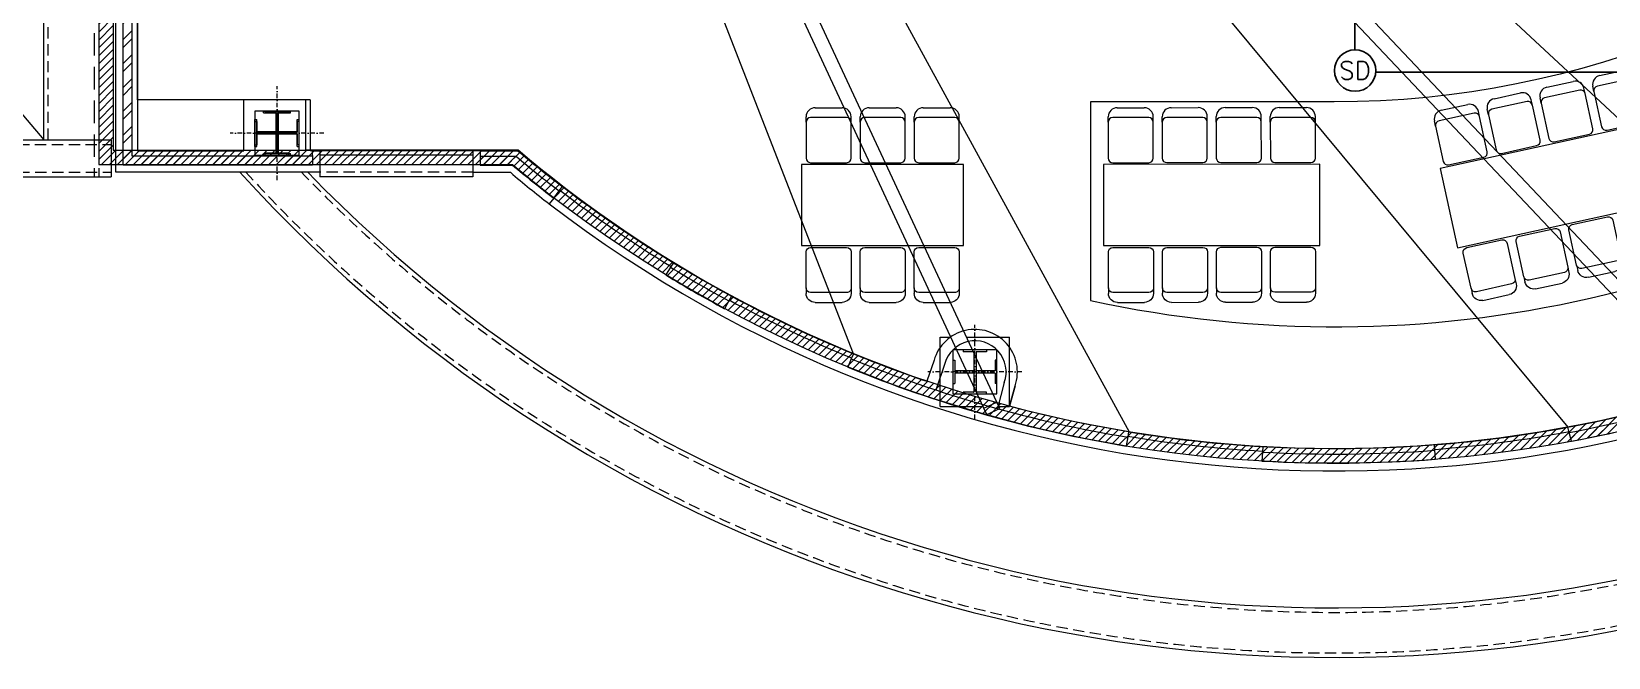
# Model space of a CAD drawing. Header units: inches. Extents: x 561507 to 585362, y 122100 to 138759.
# Drawn here: x 573914 to 575665, y 126368 to 127063 of the extents above; entities that cross this region are included whole.
import ezdxf
from ezdxf.enums import TextEntityAlignment as Align

# ---------------------------------------------------------------- set-up
doc = ezdxf.new("R2010")
doc.units = ezdxf.units.IN
doc.header["$MEASUREMENT"] = 0
for name, pattern in [('DASHDOT2', [0.5, 0.25, -0.125, 0, -0.125]), ('DASHED', [0.75, 0.5, -0.25]), ('HIDDEN', [0.375, 0.25, -0.125])]:
    doc.linetypes.add(name, pattern=pattern)
doc.layers.add('BLOCK', color=250, linetype='Continuous', lineweight=5)
doc.layers.add('BLOCK-FUR', color=252, linetype='Continuous', lineweight=0)
doc.layers.add('FIRE', color=3, linetype='Continuous')
doc.layers.add('FIRE WIRE', color=4, linetype='Continuous')
doc.styles.add('ROMANS', font='romans.shx')
pattern_1 = [(45, (0, 0), (-13.25825214724776, 13.25825214724777), []), (45, (8.838834750000386, 0), (-13.25825214724776, 13.25825214724777), [])]

# ---------------------------------------------------------------- blocks, each defined once
blk = doc.blocks.new('2-03')
at = {"layer": 'BLOCK-FUR'}
for p, q in [((-0.1450000000000102, -0.3100000000000236), (0.1550000000000011, -0.3100000000000378)), ((-0.2450000000000045, -0.4700000000000202), (-0.2450000000000045, -0.4100000000000179)), ((-0.245000000000033, -0.4700000000000061), (-0.245000000000033, -0.8700000000000117)), ((0.2049999999999557, -0.4200000000000088), (-0.1950000000000216, -0.4200000000000088)), ((0.2549999999999954, -0.4700000000000202), (0.2549999999999954, -0.4100000000000322)), ((0.254999999999967, -0.8700000000000117), (0.254999999999967, -0.4700000000000061)), ((-0.1950000000000216, -0.9200000000000088), (0.2049999999999557, -0.9200000000000088))]:
    blk.add_line(p, q, dxfattribs=at)
for centre, radius, start, end in [((-0.1450000000000102, -0.4100000000000179), 0.1, 89.99999999999761, 180), ((0.1550000000000011, -0.4100000000000322), 0.1, 0, 90), ((-0.1950000000000287, -0.4700000000000131), 0.0500000000000043, 89.99999999999186, 179.9999999999918), ((0.2049999999999628, -0.4700000000000131), 0.0500000000000043, 8.1422e-12, 90.00000000000813), ((-0.1950000000000287, -0.8700000000000045), 0.0500000000000043, 180.0000000000081, 270.0000000000081), ((0.2049999999999628, -0.8700000000000045), 0.0500000000000043, 269.9999999999919, 359.9999999999919)]:
    blk.add_arc(centre, radius, start, end, dxfattribs=at)
blk = doc.blocks.new('miz 8')
at = {"layer": 'BLOCK-FUR'}
for p, q in [((90, 0), (0, 0)), ((0, 0), (0, -240.0000000001309)), ((90, -240.0000000001309), (90, 0)), ((0, -240.0000000001309), (90, -240.0000000001309))]:
    blk.add_line(p, q, dxfattribs=at)
at = {"layer": 'BLOCK-FUR', "xscale": 100, "yscale": 100, "zscale": 100, "rotation": 90}
for p in [(-94, -30.25459977974242), (-94, -90.2545997797424), (-94, -150.2545997797424), (-94, -210.2545997798006)]:
    blk.add_blockref('2-03', p, dxfattribs=at)
at = {"layer": 'BLOCK-FUR', "extrusion": (0, 0, -1), "xscale": 100, "yscale": 100, "zscale": -100, "rotation": 90}
for p in [(-184.0000000001164, -30.25459977974242), (-184.0000000001164, -90.2545997797424), (-184.0000000001164, -150.2545997797424), (-184.0000000001164, -210.2545997798006)]:
    blk.add_blockref('2-03', p, dxfattribs=at)
blk = doc.blocks.new('6')
at = {"layer": 'BLOCK-FUR'}
for p, q in [((350819.7364949817, 39130.9074479111), (350819.7364949817, 39040.90744791117)), ((350999.736494982, 39130.9074479111), (350819.7364949817, 39130.9074479111)), ((350999.736494982, 39040.90744791116), (350999.736494982, 39130.9074479111)), ((350819.7364949817, 39040.90744791117), (350999.736494982, 39040.90744791116))]:
    blk.add_line(p, q, dxfattribs=at)
at = {"layer": 'BLOCK-FUR', "xscale": 100, "yscale": 100, "zscale": 100}
for p in [(350849.4818952021, 39224.9074479111), (350909.4818952021, 39224.9074479111), (350969.4818952021, 39224.9074479111)]:
    blk.add_blockref('2-03', p, dxfattribs=at)
at = {"layer": 'BLOCK-FUR', "extrusion": (0, 0, -1), "xscale": 100, "yscale": 100, "zscale": -100, "rotation": 180}
for p in [(-350849.4818952021, 38946.90744791103), (-350909.4818952021, 38946.90744791103), (-350969.4818952021, 38946.90744791103)]:
    blk.add_blockref('2-03', p, dxfattribs=at)
blk = doc.blocks.new('S&H')
at = {"layer": 'FIRE'}
blk.add_circle((0, 0), 22.98874578434378, dxfattribs=at)
at = {"layer": 'FIRE', "color": 2, "style": 'ROMANS'}
blk.add_text('SD', height=20, dxfattribs=at).set_placement((-0.1443883619122062, 0.1993911518511595), align=Align.MIDDLE)

msp = doc.modelspace()

# ---------------------------------------------------------------- hatches: boundary and pattern name
at = {"layer": 'BLOCK'}
h = msp.add_hatch(dxfattribs=at)
h.set_pattern_fill('ANSI31', color=256, scale=50, style=0)
h.set_pattern_definition([(45, (0, 0), (-4.419417382415921, 4.419417382415921), [])])
edge = h.paths.add_edge_path()
edge.add_line((573988.9280372335, 126914.9598121701), (574448.6062529405, 126914.9597278422))
edge.add_arc((575362.4472121488, 128010.8701747971), 1426.928521850975, 230.1764683922947, 360.6862176326954)
edge.add_line((576789.273393976, 128027.9597424987), (576789.2733950678, 131096.9597286905))
edge.add_line((576789.2733950678, 131096.9597286905), (576894.4280818182, 131096.959728653))
edge.add_line((576894.4280818182, 131096.959728653), (576894.4280818182, 131884.9597286724))
edge.add_line((576894.4280818182, 131884.9597286724), (576288.4122361593, 131884.9597286724))
edge.add_arc((575372.107364682, 130777.3004021396), 1437.540886774388, 50.40094019431523, 179.7225502367386)
edge.add_line((573934.5833322889, 130784.2615399992), (573934.5803033424, 129808.4303607551))
edge.add_line((573934.5803033424, 129808.4303607551), (573988.9280372314, 129808.430360755))
edge.add_line((573988.9280372314, 129808.430360755), (573988.9279548808, 126914.9598121701))
edge.add_line((573988.9279548808, 126914.9598121701), (573988.9280372335, 126914.9598121701))
edge = h.paths.add_edge_path(flags=16)
edge.add_line((576884.4280818182, 131874.9597286724), (576884.4280818186, 131106.9597286613))
edge.add_line((576884.4280818186, 131106.9597286613), (576773.2680563543, 131106.9597286952))
edge.add_line((576773.2680563543, 131106.9597286952), (576773.2680552588, 128027.8636250285))
edge.add_arc((575362.4472121488, 128010.8701747971), 1410.923183133765, -130.05838681739817, 0.6900988877083023, ccw=False)
edge.add_line((574454.4223316516, 126930.9650654924), (574004.9332940534, 126930.9651479511))
edge.add_line((574004.9332940534, 126930.9651479511), (574004.9333764041, 129824.4356994722))
edge.add_line((574004.9333764041, 129824.4356994722), (573950.5856917396, 129824.4356994722))
edge.add_line((573950.5856917396, 129824.4356994722), (573950.5886708854, 130784.2226544676))
edge.add_arc((575372.4048124743, 130777.117571669), 1421.833894195862, 50.545646625906784, 179.7136845918529, ccw=False)
edge.add_line((576275.9280390658, 131874.9597286723), (576884.4280818182, 131874.9597286724))
h = msp.add_hatch(dxfattribs=at)
h.set_pattern_fill('ANSI32', color=256, scale=50)
h.set_pattern_definition(pattern_1)
h.paths.add_polyline_path([(574226.4280965175, 126924.4598014873), (574025.9280372353, 126924.4598015199), (574025.9280372282, 127088.9597283741), (574015.9280372278, 127088.959728385), (574015.9280372353, 126914.4598015055), (574226.4280965176, 126914.4598010271)])
h = msp.add_hatch(dxfattribs=at)
h.set_pattern_fill('ANSI32', color=256, scale=50)
h.set_pattern_definition(pattern_1)
edge = h.paths.add_edge_path()
edge.add_arc((575300.3646252509, 127936.6587551117), 1320.739903469088, 230.0306155120899, 232.7115664597394)
edge.add_line((574500.2236705957, 126885.8836386862), (574494.0908844079, 126877.8771111551))
edge.add_arc((575059.5443156488, 127617.8765871064), 931.3091899634779, 229.0514916576762, 232.6155853129893, ccw=False)
edge.add_line((574449.1824261583, 126914.4598037069), (574412.4281063147, 126914.4598037083))
edge.add_line((574412.4281063147, 126914.4598037083), (574412.4281008679, 126924.4598037082))
edge.add_line((574412.4281008679, 126924.4598037082), (574451.9501184307, 126924.4598037032))
h = msp.add_hatch(dxfattribs=at)
h.set_pattern_fill('ANSI32', color=256, scale=50)
h.set_pattern_definition(pattern_1)
edge = h.paths.add_edge_path()
edge.add_line((575944.9479214218, 126708.2661510954), (575940.8684485862, 126717.3962077114))
edge.add_arc((575362.9291963717, 128007.9000156444), 1414.006314533289, 280.5519158799395, 294.12474517438363, ccw=False)
edge.add_line((575621.8710552094, 126617.8054248767), (575624.2641114893, 126608.0794575368))
edge.add_arc((575361.9754999625, 128010.9548895285), 1427.184218460466, 280.5900404723409, 294.1092198726804)

# ---------------------------------------------------------------- linework, layer by layer
at = {"layer": 'BLOCK', "linetype": 'DASHED', "ltscale": 50}
for p, q in [((573983.9280610302, 129798.459814382), (573983.9280374139, 126901.459812531)), ((573988.9280372307, 129798.4598144666), (573988.9280372282, 126901.4598011921))]:
    msp.add_line(p, q, dxfattribs=at)
at = {"layer": 'BLOCK', "ltscale": 50}
for p, q in [((573927.9280370442, 126942.4597962), (573927.9280372486, 129757.4598124759)), ((568879.4281379209, 126942.4597959142), (574002.9280372317, 126942.4597962042)), ((574002.9280372317, 126942.4597962042), (574002.9280372317, 126901.4598126685)), ((568813.4281220057, 126901.4592771227), (574002.9280372317, 126901.459812153))]:
    msp.add_line(p, q, dxfattribs=at)
at = {"layer": 'BLOCK', "linetype": 'HIDDEN', "ltscale": 50}
for p, q in [((573932.9280370444, 126942.4597962003), (573932.9280372487, 129757.4598125596)), ((568874.4281398292, 126937.4597959139), (574002.9280372317, 126937.4597962041)), ((568818.4281200975, 126906.4592771204), (574002.9280372317, 126906.4598121544)), ((574404.4281092267, 126906.459956143), (574234.4280965315, 126906.4598873822))]:
    msp.add_line(p, q, dxfattribs=at)
at = {"layer": 'BLOCK', "ltscale": 20}
for p, q in [((574754.6156166075, 127822.4592682909), (575938.420696719, 126722.8742111884)), ((575620.5811719466, 126623.668317281), (574681.9728994697, 127753.7349229189)), ((574558.5663152136, 127669.9068025552), (575133.3708114048, 126618.3939409458)), ((574826.9312487796, 126705.0950831501), (574467.9082519384, 127627.703537715)), ((574500.2236705957, 126885.8836386862), (574503.8718892784, 126890.6475339987)), ((574500.2236705958, 126885.8836386862), (574503.8718892786, 126890.6475339986)), ((574826.9312435521, 126705.0950852919), (574824.6572863944, 126699.5426876936))]:
    msp.add_line(p, q, dxfattribs=at)
at = {"layer": 'BLOCK'}
for p, q in [((573391.4238890244, 127571.8876482938), (573927.9280370442, 126942.4597962)), ((574971.9108771647, 126644.5591760385), (574573.403791537, 127500.6039557851)), ((574986.4161675598, 126651.3116978308), (574587.9090819432, 127507.3564775536)), ((575794.9365614591, 126661.7098433939), (575360.6053845485, 127120.8048033823)), ((574007.9280372317, 126906.4598014839), (574007.9280372313, 127096.959728385)), ((575783.3137260549, 126650.7139488343), (575348.9825707026, 127109.8088860353)), ((574015.9280372317, 126914.4598014678), (574015.9280372314, 127088.959728385)), ((574025.9280372317, 126924.459801509), (574025.9280372313, 127088.959728385)), ((574031.9280372303, 127088.959728385), (574031.9280372317, 126930.459801509)), ((574149.9280372332, 126930.459801509), (574149.9280372332, 126986.9597283856)), ((574171.9280379515, 126972.4597286724), (574171.9280379515, 126974.4597286724)), ((574171.9280379515, 126974.4597286724), (574201.9280379515, 126974.4597286724)), ((574201.9280379515, 126972.4597286724), (574201.9280379515, 126974.4597286724)), ((574223.9280818184, 126986.9597283856), (574223.9280818184, 126930.459717281)), ((574162.4280379515, 126934.9597286724), (574162.4280379515, 126964.9597286724)), ((574162.4280379515, 126964.9597286724), (574164.4280379515, 126964.9597286724)), ((574164.4280379515, 126934.9597286724), (574164.4280379515, 126964.9597286724)), ((574171.9280379515, 126972.4597286724), (574201.9280379515, 126972.4597286724)), ((574186.4280379515, 126927.4597286724), (574186.4280379515, 126972.4597286724)), ((574187.4280379515, 126927.4597286724), (574187.4280379515, 126972.4597286724)), ((574209.4280379515, 126934.9597286724), (574209.4280379515, 126964.9597286724)), ((574209.4280379515, 126964.9597286724), (574211.4280379515, 126964.9597286724)), ((574211.4280379515, 126934.9597286724), (574211.4280379515, 126964.9597286724)), ((574164.4280379515, 126950.4597286724), (574186.4280379515, 126950.4597286724)), ((574164.4280379515, 126949.4597286724), (574186.4280379515, 126949.4597286724)), ((574187.4280379515, 126950.4597286724), (574209.4280379515, 126950.4597286724)), ((574187.4280379515, 126949.4597286724), (574209.4280379515, 126949.4597286724)), ((574226.4280965175, 126924.459801509), (574025.9280372317, 126924.459801509)), ((574031.9280372317, 126930.459801509), (574149.9280372332, 126930.459801509)), ((574162.4280379515, 126934.9597286724), (574164.4280379515, 126934.9597286724)), ((574171.9280379515, 126925.4597286724), (574171.9280379515, 126927.4597286724)), ((574171.9280379515, 126927.4597286724), (574201.9280379515, 126927.4597286724)), ((574171.9280379515, 126925.4597286724), (574201.9280379515, 126925.4597286724)), ((574201.9280379515, 126925.4597286724), (574201.9280379515, 126927.4597286724)), ((574209.4280379515, 126934.9597286724), (574211.4280379515, 126934.9597286724)), ((574226.4280965175, 126930.459717281), (574223.9280818184, 126930.459717281)), ((574226.4280965175, 126930.459717281), (574234.4280965172, 126930.4597172808)), ((574226.4280965105, 126924.9597279238), (574226.4280965107, 126930.459717281)), ((574226.4280965107, 126924.959812152), (574226.4280965107, 126914.9598116484)), ((574404.428096154, 126930.4598037085), (574234.4280961542, 126930.4598037078)), ((574234.4280965172, 126930.4597172808), (574234.4280965177, 126906.4598009554)), ((574404.428096154, 126925.4598037085), (574234.4280961542, 126925.4598037078)), ((574404.4281092274, 126930.4598037082), (574404.4281092265, 126906.4598037085)), ((574412.4281008748, 126930.4598037082), (574404.4281092274, 126930.4598037082)), ((574412.4280878014, 126930.4598037082), (574454.1332001749, 126930.4598037069)), ((574412.4280878014, 126930.4598037082), (574412.4280899803, 126924.4598066135)), ((574412.4281008746, 126924.4598037082), (574451.9501184261, 126924.459803707)), ((574412.4281008746, 126924.4598037083), (574412.4281063215, 126914.4598037083)), ((574234.4280965177, 126906.4598009554), (574007.9280372317, 126906.4598014839)), ((574226.4280965176, 126914.4598010054), (574015.9280372317, 126914.4598014678)), ((574234.4280845276, 126906.459956143), (574234.4280845277, 126901.4599561425)), ((574404.4281092267, 126906.459956143), (574404.4281092267, 126901.4599561433)), ((574404.4281092265, 126906.4598037085), (574446.2041208644, 126906.4598037071)), ((574412.4281063215, 126914.4598037083), (574448.3232410686, 126914.459803707)), ((574404.4281092267, 126901.4599561433), (574234.4280845488, 126901.4599561425)), ((574494.143311826, 126877.9438206107), (574489.1999817799, 126871.6538512334)), ((574494.1433118263, 126877.9438206107), (574489.1999817799, 126871.6538512333)), ((574494.143311826, 126877.9438206107), (574500.2236705957, 126885.8836386861)), ((574494.1433118263, 126877.9438206107), (574500.2236705958, 126885.8836386861)), ((574623.9481906547, 126801.0462161972), (574618.7329015722, 126792.5138742839)), ((574627.0773641223, 126806.1656213747), (574623.9481906546, 126801.0462161972)), ((574688.6837453018, 126763.8687363071), (574683.9297093785, 126755.071056898)), ((574691.5361668571, 126769.1473439549), (574688.683745302, 126763.868736307)), ((574923.4280379515, 126646.4597286724), (574923.4280379515, 126723.4597286724)), ((574923.4280379515, 126723.4597286724), (574935.1809886957, 126723.4597286724)), ((574952.8297208848, 126723.4597286724), (575000.4280379515, 126723.4597286724)), ((575000.4280379515, 126646.4597286724), (575000.4280379515, 126723.4597286724)), ((574824.6572863944, 126699.5426876936), (574820.8673577986, 126690.2886916974)), ((574928.541929772, 126694.2262153481), (574918.5916824668, 126664.8850771514)), ((574994.5037195421, 126673.1561285568), (574986.8562835022, 126644.2925918596)), ((575006.455768085, 126669.4601459359), (575000.4619333796, 126646.8377575854)), ((574923.4280379515, 126646.4597286724), (574971.0261294165, 126646.4597286724)), ((574971.9108771647, 126644.5591760385), (574986.4161675598, 126651.3116978308)), ((574975.1438604477, 126637.6143100213), (574971.9108772214, 126644.5591760649)), ((574975.1438604477, 126637.6143100213), (574989.6491507747, 126644.3668319597)), ((574989.6491507747, 126644.3668319597), (574986.4161676165, 126651.3116978572)), ((574988.6748627288, 126646.4597286724), (575000.4280379515, 126646.4597286724)), ((575131.6544286634, 126612.7778794433), (575130.0125101861, 126602.8794428109)), ((575132.6068340766, 126618.5195315165), (575131.6544286635, 126612.7778794434)), ((575621.8710552091, 126617.8054248763), (575620.4291538097, 126623.6656656215)), ((575624.2641114893, 126608.0794575368), (575621.8710552091, 126617.8054248763)), ((575281.2902867489, 126596.0601752336), (575280.7156077579, 126586.0767000369)), ((575281.635094144, 126602.0502603586), (575281.2902867488, 126596.0601752337)), ((575471.9418216897, 126604.0588085402), (575472.4067922411, 126598.0768515181)), ((575472.406792241, 126598.076851518), (575473.1817431594, 126588.1069231523))]:
    msp.add_line(p, q, dxfattribs=at)
at = {"layer": 'BLOCK', "linetype": 'DASHDOT2', "ltscale": 20}
for p, q in [((574186.9280372333, 126897.832068811), (574186.9280372333, 127002.0873879602)), ((574239.0556968078, 126949.9597283856), (574134.8003776585, 126949.9597283856)), ((574961.9280379516, 126632.832068811), (574961.9280379516, 126737.0873879602)), ((575014.0556975261, 126684.9597283856), (574909.8003783767, 126684.9597283856))]:
    msp.add_line(p, q, dxfattribs=at)
at = {"layer": 'BLOCK', "linetype": 'ByBlock'}
for p, q in [((574173.8961223395, 126974.4597283856), (574173.8961223395, 126972.3746220026)), ((574199.959952127, 126974.4597283856), (574199.959952127, 126972.3746220026)), ((574162.4280372332, 126962.9916432793), (574164.5131436163, 126962.9916432793)), ((574164.5131436163, 126962.9916432793), (574164.5131436163, 126951.262919875)), ((574185.4163351055, 126972.3746220026), (574173.8961223395, 126972.3746220026)), ((574185.624845744, 126972.1661113644), (574185.624845744, 126927.4927071089)), ((574188.2312287226, 126972.1661113644), (574188.2312287226, 126927.4927071089)), ((574199.959952127, 126972.3746220026), (574188.4397393609, 126972.3746220026)), ((574209.3429308503, 126962.9916432793), (574209.3429308503, 126951.262919875)), ((574211.4280372332, 126962.9916432793), (574209.3429308503, 126962.9916432793)), ((574185.624845744, 126951.262919875), (574164.5131436163, 126951.262919875)), ((574164.5131436163, 126948.6565368962), (574164.5131436163, 126936.9278134919)), ((574185.624845744, 126948.6565368962), (574164.5131436163, 126948.6565368962)), ((574209.3429308503, 126951.262919875), (574188.2312287226, 126951.262919875)), ((574209.3429308503, 126948.6565368962), (574188.2312287226, 126948.6565368962)), ((574209.3429308503, 126948.6565368962), (574209.3429308503, 126936.9278134919)), ((574162.4280372332, 126936.9278134919), (574164.5131436163, 126936.9278134919)), ((574185.4163351055, 126927.5448347685), (574173.8961223395, 126927.5448347685)), ((574173.8961223395, 126925.4597283855), (574173.8961223395, 126927.5448347685)), ((574199.959952127, 126927.5448347685), (574188.4397393609, 126927.5448347685)), ((574199.959952127, 126925.4597283855), (574199.959952127, 126927.5448347685)), ((574211.4280372332, 126936.9278134919), (574209.3429308503, 126936.9278134919)), ((574937.4280379515, 126697.9916432793), (574939.5131443345, 126697.9916432793)), ((574939.5131443345, 126697.9916432793), (574939.5131443345, 126686.262919875)), ((574948.8961230578, 126709.4597283856), (574948.8961230578, 126707.3746220026)), ((574960.4163358238, 126707.3746220026), (574948.8961230578, 126707.3746220026)), ((574960.6248464623, 126707.1661113644), (574960.6248464623, 126662.4927071089)), ((574963.2312294409, 126707.1661113644), (574963.2312294409, 126662.4927071089)), ((574974.9599528452, 126707.3746220026), (574963.4397400792, 126707.3746220026)), ((574974.9599528452, 126709.4597283856), (574974.9599528452, 126707.3746220026)), ((574984.3429315686, 126697.9916432793), (574984.3429315686, 126686.262919875)), ((574986.4280379515, 126697.9916432793), (574984.3429315686, 126697.9916432793)), ((574960.6248464623, 126686.262919875), (574939.5131443345, 126686.262919875)), ((574939.5131443345, 126683.6565368962), (574939.5131443345, 126671.9278134919)), ((574960.6248464623, 126683.6565368962), (574939.5131443345, 126683.6565368962)), ((574984.3429315686, 126686.262919875), (574963.2312294409, 126686.262919875)), ((574984.3429315686, 126683.6565368962), (574963.2312294409, 126683.6565368962)), ((574984.3429315686, 126683.6565368962), (574984.3429315686, 126671.9278134919)), ((574937.4280379515, 126671.9278134919), (574939.5131443345, 126671.9278134919)), ((574960.4163358238, 126662.5448347685), (574948.8961230578, 126662.5448347685)), ((574948.8961230578, 126660.4597283855), (574948.8961230578, 126662.5448347685)), ((574974.9599528452, 126662.5448347685), (574963.4397400792, 126662.5448347685)), ((574974.9599528452, 126660.4597283855), (574974.9599528452, 126662.5448347685)), ((574986.4280379515, 126671.9278134919), (574984.3429315686, 126671.9278134919))]:
    msp.add_line(p, q, dxfattribs=at)
at = {"layer": 'BLOCK'}
for points in [[(576894.4280818182, 131884.9597286724), (576288.4122361593, 131884.9597286723, 0.6329166914262343), (573934.5833322889, 130784.2615399992), (573934.5803033424, 129808.4303607551), (573988.9280372314, 129808.430360755), (573988.9279548808, 126914.9598121701)], [(573988.9280372335, 126914.9598121701), (574448.6062529405, 126914.9597278422, 0.6402016144412619), (576789.273393976, 128027.9597424987), (576789.2733950678, 131096.9597286905), (576894.4280818182, 131096.959728653)]]:
    msp.add_lwpolyline(points, format="xyb", dxfattribs=at)
msp.add_lwpolyline([(574004.9332940534, 126930.965147951), (574454.4223316516, 126930.9650654924, 0.6416712221466381), (576773.2680552589, 128027.8636250305), (576773.2680563543, 131106.9597286952), (576884.4280818186, 131106.9597286613), (576884.4280818182, 131874.9597286724), (576275.9280390658, 131874.9597286723, 0.6319785796970045), (573950.5886708854, 130784.2226544611), (573950.5803033428, 129824.430360755), (574004.9280372335, 129824.430360755)], format="xyb", close=True, dxfattribs=at)
at = {"layer": 'BLOCK', "ltscale": 20}
for points in [[(575724.9280372332, 128312.9597284247), (575798.9280372331, 128312.9597284249), (575798.9280372331, 128353.4597283856), (576419.9280372332, 128353.4597283856), (576419.9280372332, 128312.9597283855), (576773.2725046871, 128312.9597283855), (576773.3380779828, 128027.9595275044, -0.1799423293316488), (576440.6280163514, 127101.0001333477), (576417.6376346243, 127120.7350945554, 0.9359472093891308), (576351.7906730244, 127053.5713795186), (576376.1656178173, 127029.6743087131, -0.1192806582175665), (575815.1930493831, 126674.5295035249), (575806.6093748319, 126700.011010895, 0.9361611059053008), (575715.6884731044, 126675.921385707), (575723.3941439835, 126646.8380546354, -0.1302292022445831), (575000.4619333796, 126646.8377575854), (575006.455768085, 126669.4601459363, 1.028504746681297), (574916.5999294644, 126697.9334860504), (574908.6631066836, 126674.529503525, -0.0944258344580148), (574454.6111035374, 126930.959727923), (574218.9280818184, 126930.9597279239), (574218.9280818186, 126986.9597283856)], [(576387.5063746538, 127977.9595127644, -0.4046074395676082), (575360.8266327105, 126984.5221621487), (575090.4003856302, 126984.5221621486), (575090.4003856302, 126764.2350200801, 0.4686543405959413), (576637.3710166792, 127969.7339024262), (576387.5063746538, 127977.9595127644)]]:
    msp.add_lwpolyline(points, format="xyb", dxfattribs=at)
msp.add_lwpolyline([(574223.9280818184, 126986.9597283856), (574031.9280372303, 126986.9597283856), (574031.9280372299, 128312.9597283855), (575248.4280368917, 128312.959728424)], dxfattribs=at)
at = {"layer": 'BLOCK'}
for points in [[(574211.4280372332, 126974.4597283856), (574162.4280372332, 126974.4597283856), (574162.4280372332, 126925.4597283855), (574211.4280372332, 126925.4597283855)], [(574986.4280379515, 126709.4597283856), (574937.4280379515, 126709.4597283856), (574937.4280379515, 126660.4597283855), (574986.4280379515, 126660.4597283855)]]:
    msp.add_lwpolyline(points, close=True, dxfattribs=at)
for centre, radius, start, end in [((575362.6897887347, 128009.6749624534), 1434.62758575041, 232.4918918176471, 0.4506892929852792), ((575361.9280474937, 128011.108601124), 1642.971175986412, 222.2250121860593, 345.2736115490905), ((575361.9280474937, 128011.1086011245), 1587.971175986745, 224.0527562699948, 344.7513882183367), ((575361.9274781086, 128011.1086008693), 1417.344137289525, 230.0566465272945, 232.554898005313), ((575361.9274781094, 128011.1086008603), 1411.344137281823, 229.9682085996506, 232.5548980050561), ((575100.8896208251, 127666.1482399121), 1002.865705854098, 229.2458422177706, 232.4127062818989), ((575361.9274781073, 128011.1086008679), 1427.344137287634, 230.2027476713345, 232.5548980053158), ((575377.0260301884, 128031.9448395585), 1441.996065918818, 232.5820573932237, 238.5411290070191), ((575377.0260301884, 128031.9448395585), 1436.996065918818, 232.5820573932237, 238.5411290070191), ((575361.9274781081, 128011.1086008675), 1417.344137287766, 238.6222881191586, 241.6404079891117), ((575361.92747811, 128011.1086008631), 1411.344137284022, 238.6225310128755, 241.6405186746975), ((575361.9274781063, 128011.1086008699), 1427.344137288967, 238.6218878340757, 241.6402255809101), ((575361.2596061617, 128009.6286063927), 1414.763924781823, 241.6314068097646, 247.727104286508), ((575361.2596061617, 128009.6286063927), 1409.763924781704, 241.6314068097646, 247.7263160624068), ((574961.9280379515, 126684.9597283856), 34.64823227816141, 340.0823243397693, 164.4877304758317), ((575361.9274781124, 128011.1086008617), 1417.344137280682, 280.5679726702348, 294.1086883840973), ((575361.9274781073, 128011.1086008676), 1417.344137287502, 247.7240188340482, 260.6486177626324), ((575361.9274781094, 128011.1086008625), 1411.344137283274, 247.7239989837366, 251.2670335419224), ((575361.9274781124, 128011.1086008617), 1427.344137280682, 280.590801345648, 294.1084589993018), ((575361.9274781073, 128011.108600868), 1427.344137287789, 247.7240515467945, 260.6481491489162), ((575361.7781531743, 128009.4917710518), 1414.763924781823, 260.642793912128, 266.7384913885049), ((575361.7781531743, 128009.4917710518), 1409.763924781744, 260.6428935367933, 260.6442114359273), ((575361.7781531743, 128009.4917710518), 1409.724413606517, 260.642793912128, 266.7384913885049), ((575362.1686595039, 128009.5029022263), 1409.763924781744, 274.461731885433, 280.5573297372114), ((575362.1686595039, 128009.5029022263), 1414.763924781823, 274.4616322608705, 280.5680918426757), ((575363.5887801378, 128011.021488086), 1411.34413779441, 280.4893674474186, 280.4932684273054), ((575361.9274781124, 128011.1086008617), 1417.344137280682, 266.7385007596047, 274.4706334399822), ((575361.9274781124, 128011.1086008617), 1427.344137280682, 266.7382696774968, 274.4704510316408)]:
    msp.add_arc(centre, radius, start, end, dxfattribs=at)
at = {"layer": 'BLOCK', "linetype": 'HIDDEN', "ltscale": 50}
for centre, radius, start, end in [((575361.9280474938, 128011.1086011242), 1637.971175986573, 222.3839399958868, 345.2276368128666), ((575361.9280474937, 128011.1086011244), 1592.971175986639, 223.8790216994334, 344.800407643796)]:
    msp.add_arc(centre, radius, start, end, dxfattribs=at)
at = {"layer": 'BLOCK', "linetype": 'ByBlock'}
for centre, radius, start, end in [((574185.4163351055, 126972.1661113644), 0.2085106382984088, 0, 90), ((574188.4397393609, 126972.1661113644), 0.2085106382984088, 90, 180), ((574185.5361159845, 126927.5808731777), 0.1250848747216516, 196.7449367640176, 315.1825763002921), ((574188.319958482, 126927.5808731777), 0.1250848747237063, 224.817423699708, 343.2550632359824), ((574960.4163358238, 126707.1661113644), 0.2085106382984088, 0, 90), ((574963.4397400792, 126707.1661113644), 0.2085106382984088, 90, 180), ((574960.5361167028, 126662.5808731777), 0.1250848747216516, 196.7449367640176, 315.1825763002921), ((574963.3199592003, 126662.5808731777), 0.1250848747237063, 224.817423699708, 343.2550632359824)]:
    msp.add_arc(centre, radius, start, end, dxfattribs=at)
at = {"layer": 'FIRE WIRE'}
for p, q in [((575383.8547200557, 127042.3000640722), (575383.8547200557, 127527.8789495213)), ((575407.027453683, 127017.4385669271), (576177.9015633982, 127017.4385669271))]:
    msp.add_line(p, q, dxfattribs=at)

# ---------------------------------------------------------------- block references
at = {"layer": 'BLOCK-FUR'}
for p, rotation in [((575712.8727913455, 126961.8208376648), 282.339493874764), ((575344.7724844653, 126915.3152160862), 270.0495875084131)]:
    msp.add_blockref('miz 8', p, dxfattribs=dict(at, rotation=rotation))
msp.add_blockref('6', (223949.518907557, 87784.23099967305), dxfattribs=at)
at = {"layer": 'FIRE'}
msp.add_blockref('S&H', (575384.1152363342, 127019.3127944639), dxfattribs=at)

doc.saveas('drawing.dxf')
